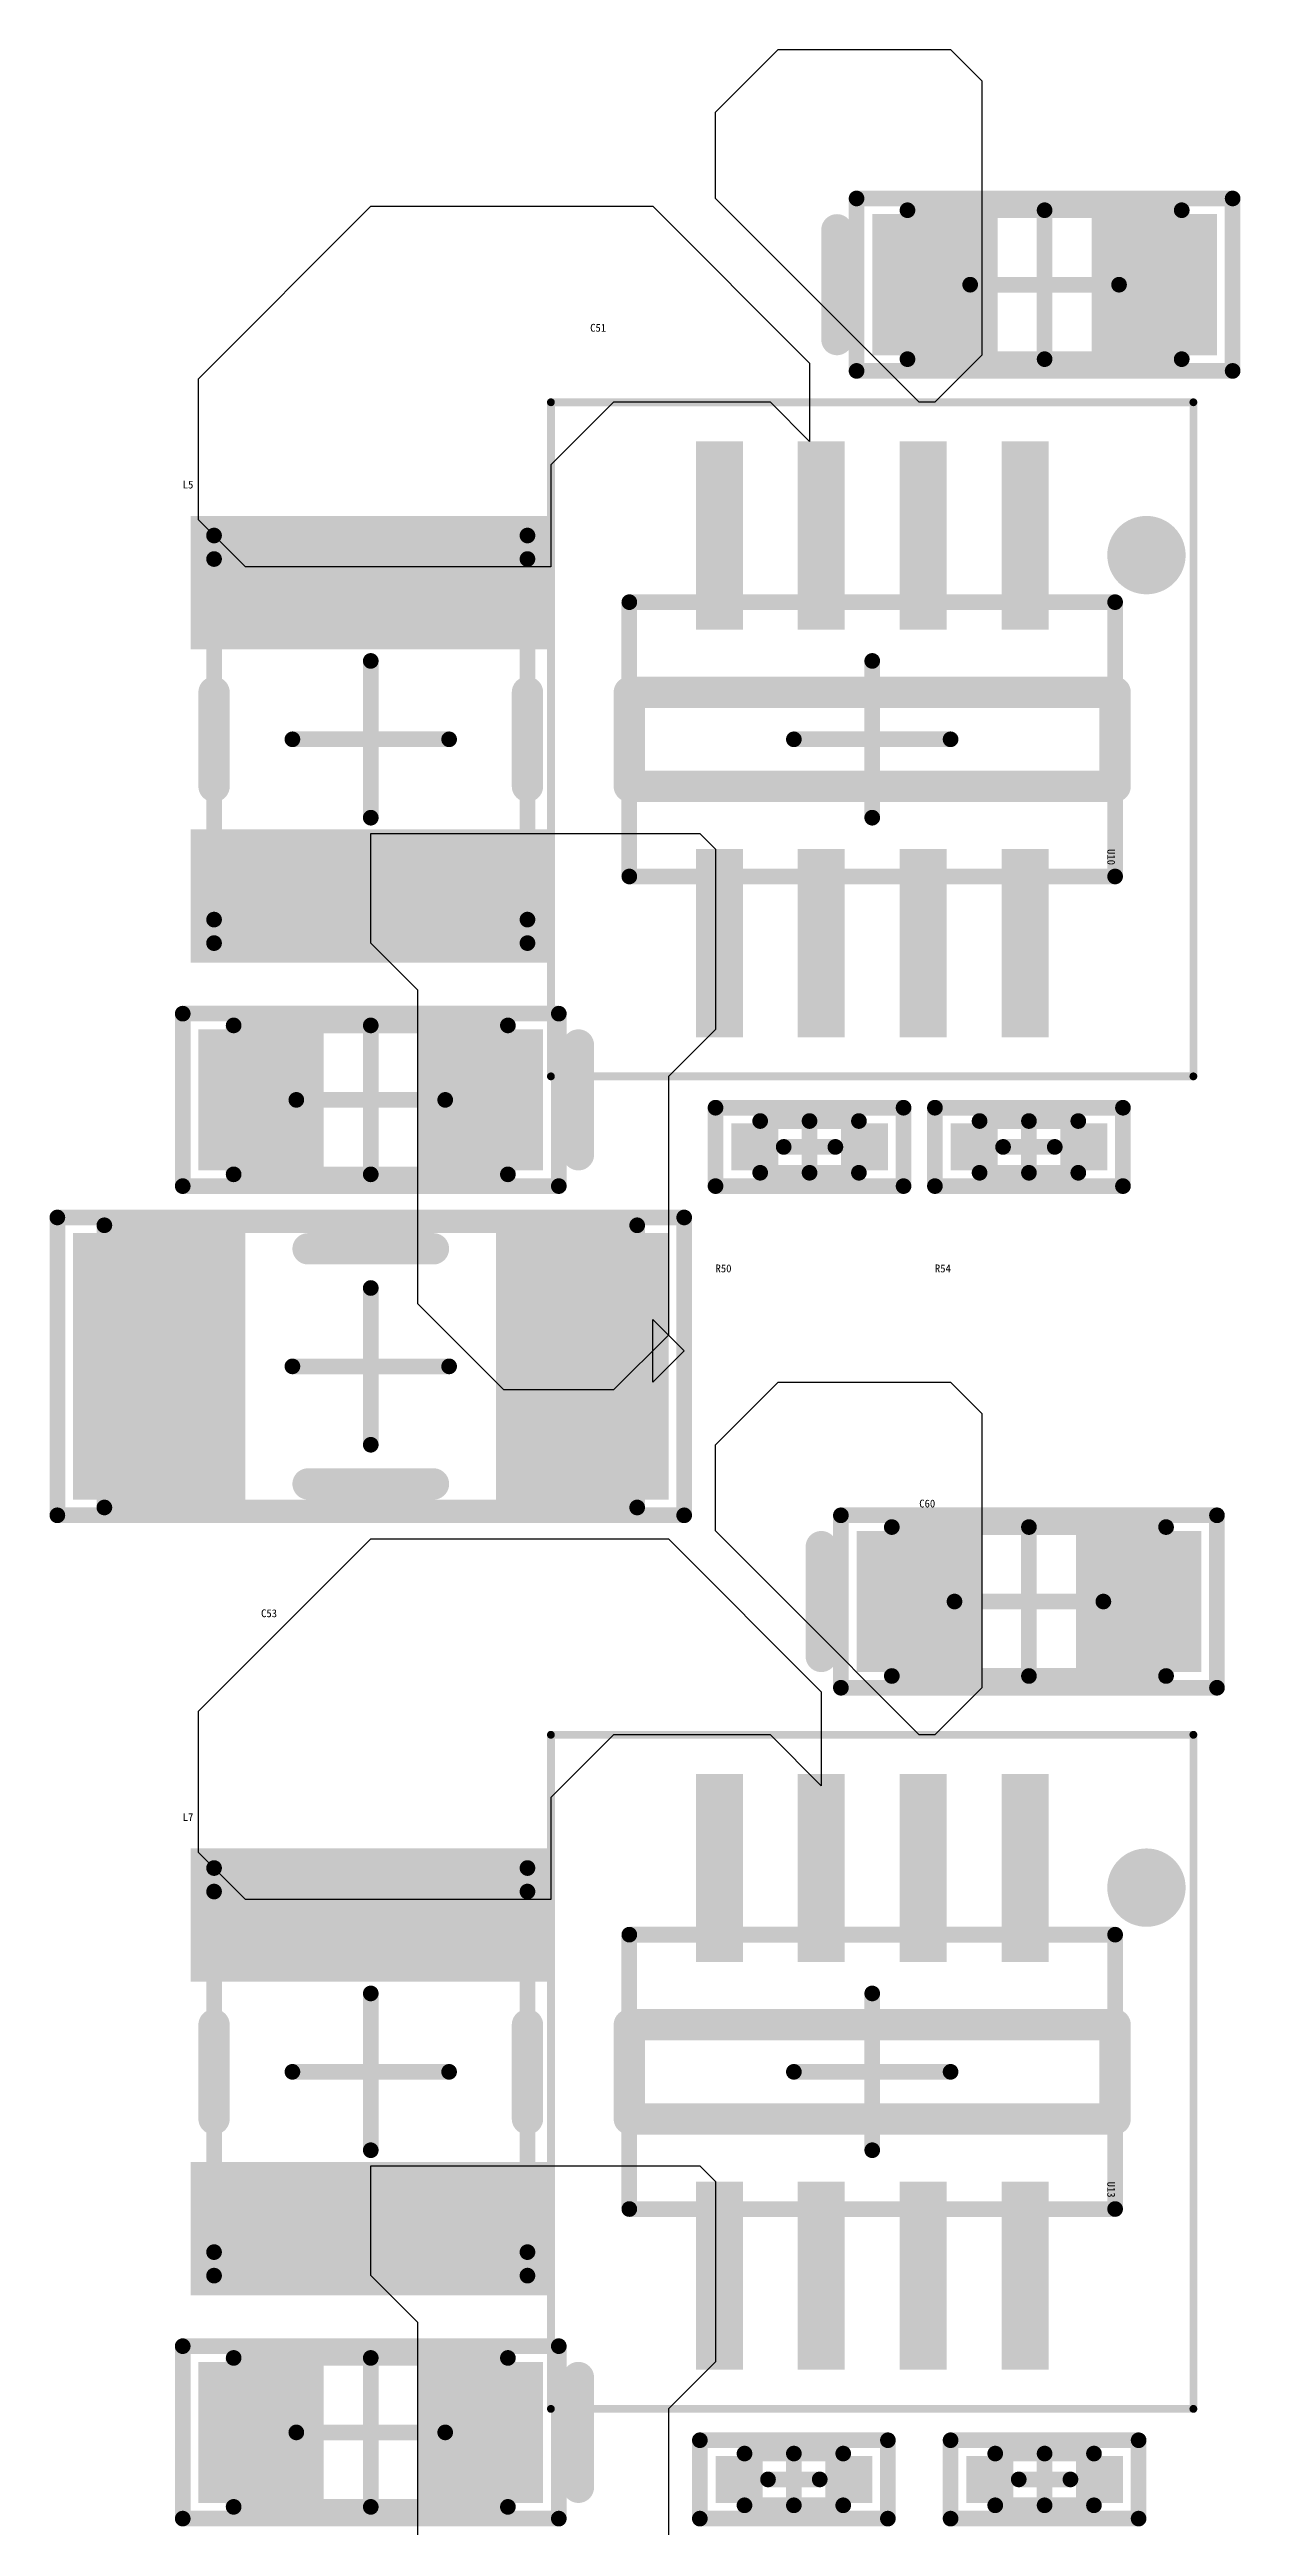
# Model space of a CAD drawing. Header units: millimetres. Extents: x 4 to 123, y 21 to 97.
# Drawn here: x 97.05 to 104.65, y 54.8 to 70.6 of the extents above; entities that cross this region are included whole.
import ezdxf

# ---------------------------------------------------------------- set-up
doc = ezdxf.new("R2010")
doc.units = ezdxf.units.MM
for name, color, linetype in [('Mechanical13', 56, 'Continuous'), ('Mechanical15', 56, 'Continuous'), ('TopLayer', 1, 'Continuous'), ('TopOverlay', 2, 'Continuous'), ('TopPaste', 8, 'Continuous')]:
    doc.layers.add(name, color=color, linetype=linetype)

msp = doc.modelspace()

# ---------------------------------------------------------------- linework, layer by layer
at = {"layer": 'Mechanical13', "const_width": 0.1}
for points in [[(102.525, 69.575), (104.275, 69.575)], [(102.525, 68.625), (102.525, 69.575)], [(104.275, 68.625), (104.275, 69.575)], [(102.525, 68.625), (104.275, 68.625)], [(98.1, 67.35), (100.1, 67.35)], [(98.1, 65.05), (98.1, 67.35)], [(100.1, 65.05), (100.1, 67.35)], [(100.75, 65.325), (100.75, 67.075)], [(100.75, 67.075), (103.85, 67.075)], [(103.85, 65.325), (103.85, 67.075)], [(100.75, 65.325), (103.85, 65.325)], [(98.1, 65.05), (100.1, 65.05)], [(98.225, 64.375), (99.975, 64.375)], [(98.225, 63.425), (98.225, 64.375)], [(99.975, 63.425), (99.975, 64.375)], [(101.585, 63.435), (101.585, 63.765)], [(101.585, 63.765), (102.215, 63.765)], [(102.215, 63.435), (102.215, 63.765)], [(102.985, 63.435), (102.985, 63.765)], [(102.985, 63.765), (103.615, 63.765)], [(103.615, 63.435), (103.615, 63.765)], [(98.225, 63.425), (99.975, 63.425)], [(101.585, 63.435), (102.215, 63.435)], [(102.985, 63.435), (103.615, 63.435)], [(97.4, 61.3), (97.4, 63.1)], [(97.4, 63.1), (100.8, 63.1)], [(100.8, 61.3), (100.8, 63.1)], [(97.4, 61.3), (100.8, 61.3)], [(102.425, 61.175), (104.175, 61.175)], [(102.425, 60.225), (102.425, 61.175)], [(104.175, 60.225), (104.175, 61.175)], [(102.425, 60.225), (104.175, 60.225)], [(98.1, 58.85), (100.1, 58.85)], [(98.1, 56.55), (98.1, 58.85)], [(100.1, 56.55), (100.1, 58.85)], [(100.75, 56.825), (100.75, 58.575)], [(100.75, 58.575), (103.85, 58.575)], [(103.85, 56.825), (103.85, 58.575)], [(100.75, 56.825), (103.85, 56.825)], [(98.1, 56.55), (100.1, 56.55)], [(98.225, 55.875), (99.975, 55.875)], [(98.225, 54.925), (98.225, 55.875)], [(99.975, 54.925), (99.975, 55.875)], [(101.485, 54.935), (101.485, 55.265)], [(101.485, 55.265), (102.115, 55.265)], [(102.115, 54.935), (102.115, 55.265)], [(103.085, 54.935), (103.085, 55.265)], [(103.085, 55.265), (103.715, 55.265)], [(103.715, 54.935), (103.715, 55.265)], [(101.485, 54.935), (102.115, 54.935)], [(103.085, 54.935), (103.715, 54.935)], [(98.225, 54.925), (99.975, 54.925)]]:
    msp.add_lwpolyline(points, dxfattribs=at)
at = {"layer": 'Mechanical13', "const_width": 0.05}
for points in [[(102.5, 69.575, 1), (102.55, 69.575, 1)], [(102.5, 69.575, 1), (102.55, 69.575, 1)], [(104.25, 69.575, 1), (104.3, 69.575, 1)], [(104.25, 69.575, 1), (104.3, 69.575, 1)], [(102.5, 68.625, 1), (102.55, 68.625, 1)], [(102.5, 68.625, 1), (102.55, 68.625, 1)], [(104.25, 68.625, 1), (104.3, 68.625, 1)], [(104.25, 68.625, 1), (104.3, 68.625, 1)], [(98.075, 67.35, 1), (98.125, 67.35, 1)], [(98.075, 67.35, 1), (98.125, 67.35, 1)], [(100.075, 67.35, 1), (100.125, 67.35, 1)], [(100.075, 67.35, 1), (100.125, 67.35, 1)], [(100.725, 67.075, 1), (100.775, 67.075, 1)], [(100.725, 67.075, 1), (100.775, 67.075, 1)], [(103.825, 67.075, 1), (103.875, 67.075, 1)], [(103.825, 67.075, 1), (103.875, 67.075, 1)], [(100.725, 65.325, 1), (100.775, 65.325, 1)], [(100.725, 65.325, 1), (100.775, 65.325, 1)], [(103.825, 65.325, 1), (103.875, 65.325, 1)], [(103.825, 65.325, 1), (103.875, 65.325, 1)], [(98.075, 65.05, 1), (98.125, 65.05, 1)], [(98.075, 65.05, 1), (98.125, 65.05, 1)], [(100.075, 65.05, 1), (100.125, 65.05, 1)], [(100.075, 65.05, 1), (100.125, 65.05, 1)], [(98.2, 64.375, 1), (98.25, 64.375, 1)], [(98.2, 64.375, 1), (98.25, 64.375, 1)], [(99.95, 64.375, 1), (100, 64.375, 1)], [(99.95, 64.375, 1), (100, 64.375, 1)], [(101.56, 63.765, 1), (101.61, 63.765, 1)], [(101.56, 63.765, 1), (101.61, 63.765, 1)], [(102.19, 63.765, 1), (102.24, 63.765, 1)], [(102.19, 63.765, 1), (102.24, 63.765, 1)], [(102.96, 63.765, 1), (103.01, 63.765, 1)], [(102.96, 63.765, 1), (103.01, 63.765, 1)], [(103.59, 63.765, 1), (103.64, 63.765, 1)], [(103.59, 63.765, 1), (103.64, 63.765, 1)], [(98.2, 63.425, 1), (98.25, 63.425, 1)], [(98.2, 63.425, 1), (98.25, 63.425, 1)], [(99.95, 63.425, 1), (100, 63.425, 1)], [(99.95, 63.425, 1), (100, 63.425, 1)], [(101.56, 63.435, 1), (101.61, 63.435, 1)], [(101.56, 63.435, 1), (101.61, 63.435, 1)], [(102.19, 63.435, 1), (102.24, 63.435, 1)], [(102.19, 63.435, 1), (102.24, 63.435, 1)], [(102.96, 63.435, 1), (103.01, 63.435, 1)], [(102.96, 63.435, 1), (103.01, 63.435, 1)], [(103.59, 63.435, 1), (103.64, 63.435, 1)], [(103.59, 63.435, 1), (103.64, 63.435, 1)], [(97.375, 63.1, 1), (97.425, 63.1, 1)], [(97.375, 63.1, 1), (97.425, 63.1, 1)], [(100.775, 63.1, 1), (100.825, 63.1, 1)], [(100.775, 63.1, 1), (100.825, 63.1, 1)], [(97.375, 61.3, 1), (97.425, 61.3, 1)], [(97.375, 61.3, 1), (97.425, 61.3, 1)], [(100.775, 61.3, 1), (100.825, 61.3, 1)], [(100.775, 61.3, 1), (100.825, 61.3, 1)], [(102.4, 61.175, 1), (102.45, 61.175, 1)], [(102.4, 61.175, 1), (102.45, 61.175, 1)], [(104.15, 61.175, 1), (104.2, 61.175, 1)], [(104.15, 61.175, 1), (104.2, 61.175, 1)], [(102.4, 60.225, 1), (102.45, 60.225, 1)], [(102.4, 60.225, 1), (102.45, 60.225, 1)], [(104.15, 60.225, 1), (104.2, 60.225, 1)], [(104.15, 60.225, 1), (104.2, 60.225, 1)], [(98.075, 58.85, 1), (98.125, 58.85, 1)], [(98.075, 58.85, 1), (98.125, 58.85, 1)], [(100.075, 58.85, 1), (100.125, 58.85, 1)], [(100.075, 58.85, 1), (100.125, 58.85, 1)], [(100.725, 58.575, 1), (100.775, 58.575, 1)], [(100.725, 58.575, 1), (100.775, 58.575, 1)], [(103.825, 58.575, 1), (103.875, 58.575, 1)], [(103.825, 58.575, 1), (103.875, 58.575, 1)], [(100.725, 56.825, 1), (100.775, 56.825, 1)], [(100.725, 56.825, 1), (100.775, 56.825, 1)], [(103.825, 56.825, 1), (103.875, 56.825, 1)], [(103.825, 56.825, 1), (103.875, 56.825, 1)], [(98.075, 56.55, 1), (98.125, 56.55, 1)], [(98.075, 56.55, 1), (98.125, 56.55, 1)], [(100.075, 56.55, 1), (100.125, 56.55, 1)], [(100.075, 56.55, 1), (100.125, 56.55, 1)], [(98.2, 55.875, 1), (98.25, 55.875, 1)], [(98.2, 55.875, 1), (98.25, 55.875, 1)], [(99.95, 55.875, 1), (100, 55.875, 1)], [(99.95, 55.875, 1), (100, 55.875, 1)], [(101.46, 55.265, 1), (101.51, 55.265, 1)], [(101.46, 55.265, 1), (101.51, 55.265, 1)], [(102.09, 55.265, 1), (102.14, 55.265, 1)], [(102.09, 55.265, 1), (102.14, 55.265, 1)], [(103.06, 55.265, 1), (103.11, 55.265, 1)], [(103.06, 55.265, 1), (103.11, 55.265, 1)], [(103.69, 55.265, 1), (103.74, 55.265, 1)], [(103.69, 55.265, 1), (103.74, 55.265, 1)], [(101.46, 54.935, 1), (101.51, 54.935, 1)], [(101.46, 54.935, 1), (101.51, 54.935, 1)], [(102.09, 54.935, 1), (102.14, 54.935, 1)], [(102.09, 54.935, 1), (102.14, 54.935, 1)], [(103.06, 54.935, 1), (103.11, 54.935, 1)], [(103.06, 54.935, 1), (103.11, 54.935, 1)], [(103.69, 54.935, 1), (103.74, 54.935, 1)], [(103.69, 54.935, 1), (103.74, 54.935, 1)], [(98.2, 54.925, 1), (98.25, 54.925, 1)], [(98.2, 54.925, 1), (98.25, 54.925, 1)], [(99.95, 54.925, 1), (100, 54.925, 1)], [(99.95, 54.925, 1), (100, 54.925, 1)]]:
    msp.add_lwpolyline(points, format="xyb", close=True, dxfattribs=at)
at = {"layer": 'Mechanical15'}
for points, const_width in [([(102.2, 69.65), (104.6, 69.65)], 0.1), ([(102.2, 68.55), (102.2, 69.65)], 0.1), ([(104.6, 68.55), (104.6, 69.65)], 0.1), ([(103.4, 68.625), (103.4, 69.575)], 0.1), ([(102.925, 69.1), (103.875, 69.1)], 0.1), ([(102.2, 68.55), (104.6, 68.55)], 0.1), ([(100.25, 64.05), (100.25, 68.35)], 0.05), ([(100.25, 68.35), (104.35, 68.35)], 0.05), ([(104.35, 64.05), (104.35, 68.35)], 0.05), ([(98.1, 67.5), (100.1, 67.5)], 0.1), ([(98.1, 64.9), (98.1, 67.5)], 0.1), ([(100.1, 64.9), (100.1, 67.5)], 0.1), ([(99.1, 65.7), (99.1, 66.7)], 0.1), ([(102.3, 65.7), (102.3, 66.7)], 0.1), ([(98.6, 66.2), (99.6, 66.2)], 0.1), ([(101.8, 66.2), (102.8, 66.2)], 0.1), ([(98.1, 64.9), (100.1, 64.9)], 0.1), ([(97.9, 64.45), (100.3, 64.45)], 0.1), ([(97.9, 63.35), (97.9, 64.45)], 0.1), ([(100.3, 63.35), (100.3, 64.45)], 0.1), ([(99.1, 63.425), (99.1, 64.375)], 0.1), ([(100.25, 64.05), (104.35, 64.05)], 0.05), ([(98.625, 63.9), (99.575, 63.9)], 0.1), ([(101.3, 63.35), (101.3, 63.85)], 0.1), ([(101.3, 63.85), (102.5, 63.85)], 0.1), ([(102.5, 63.35), (102.5, 63.85)], 0.1), ([(102.7, 63.35), (102.7, 63.85)], 0.1), ([(102.7, 63.85), (103.9, 63.85)], 0.1), ([(103.9, 63.35), (103.9, 63.85)], 0.1), ([(101.9, 63.435), (101.9, 63.765)], 0.1), ([(103.3, 63.435), (103.3, 63.765)], 0.1), ([(101.735, 63.6), (102.065, 63.6)], 0.1), ([(103.135, 63.6), (103.465, 63.6)], 0.1), ([(97.9, 63.35), (100.3, 63.35)], 0.1), ([(101.3, 63.35), (102.5, 63.35)], 0.1), ([(102.7, 63.35), (103.9, 63.35)], 0.1), ([(97.1, 61.25), (97.1, 63.15)], 0.1), ([(97.1, 63.15), (101.1, 63.15)], 0.1), ([(101.1, 61.25), (101.1, 63.15)], 0.1), ([(99.1, 61.7), (99.1, 62.7)], 0.1), ([(98.6, 62.2), (99.6, 62.2)], 0.1), ([(97.1, 61.25), (101.1, 61.25)], 0.1), ([(102.1, 61.25), (104.5, 61.25)], 0.1), ([(102.1, 60.15), (102.1, 61.25)], 0.1), ([(103.3, 60.225), (103.3, 61.175)], 0.1), ([(104.5, 60.15), (104.5, 61.25)], 0.1), ([(102.825, 60.7), (103.775, 60.7)], 0.1), ([(102.1, 60.15), (104.5, 60.15)], 0.1), ([(100.25, 55.55), (100.25, 59.85)], 0.05), ([(100.25, 59.85), (104.35, 59.85)], 0.05), ([(104.35, 55.55), (104.35, 59.85)], 0.05), ([(98.1, 59), (100.1, 59)], 0.1), ([(98.1, 56.4), (98.1, 59)], 0.1), ([(100.1, 56.4), (100.1, 59)], 0.1), ([(99.1, 57.2), (99.1, 58.2)], 0.1), ([(102.3, 57.2), (102.3, 58.2)], 0.1), ([(98.6, 57.7), (99.6, 57.7)], 0.1), ([(101.8, 57.7), (102.8, 57.7)], 0.1), ([(98.1, 56.4), (100.1, 56.4)], 0.1), ([(97.9, 55.95), (100.3, 55.95)], 0.1), ([(97.9, 54.85), (97.9, 55.95)], 0.1), ([(100.3, 54.85), (100.3, 55.95)], 0.1), ([(99.1, 54.925), (99.1, 55.875)], 0.1), ([(100.25, 55.55), (104.35, 55.55)], 0.05), ([(98.625, 55.4), (99.575, 55.4)], 0.1), ([(101.2, 54.85), (101.2, 55.35)], 0.1), ([(101.2, 55.35), (102.4, 55.35)], 0.1), ([(101.8, 54.935), (101.8, 55.265)], 0.1), ([(102.4, 54.85), (102.4, 55.35)], 0.1), ([(102.8, 54.85), (102.8, 55.35)], 0.1), ([(102.8, 55.35), (104, 55.35)], 0.1), ([(103.4, 54.935), (103.4, 55.265)], 0.1), ([(104, 54.85), (104, 55.35)], 0.1), ([(101.635, 55.1), (101.965, 55.1)], 0.1), ([(103.235, 55.1), (103.565, 55.1)], 0.1), ([(97.9, 54.85), (100.3, 54.85)], 0.1), ([(101.2, 54.85), (102.4, 54.85)], 0.1), ([(102.8, 54.85), (104, 54.85)], 0.1)]:
    msp.add_lwpolyline(points, dxfattribs=dict(at, const_width=const_width))
for points, const_width in [([(102.175, 69.65, 1), (102.225, 69.65, 1)], 0.05), ([(102.175, 69.65, 1), (102.225, 69.65, 1)], 0.05), ([(104.575, 69.65, 1), (104.625, 69.65, 1)], 0.05), ([(104.575, 69.65, 1), (104.625, 69.65, 1)], 0.05), ([(103.375, 69.575, 1), (103.425, 69.575, 1)], 0.05), ([(102.9, 69.1, 1), (102.95, 69.1, 1)], 0.05), ([(103.85, 69.1, 1), (103.9, 69.1, 1)], 0.05), ([(102.175, 68.55, 1), (102.225, 68.55, 1)], 0.05), ([(102.175, 68.55, 1), (102.225, 68.55, 1)], 0.05), ([(103.375, 68.625, 1), (103.425, 68.625, 1)], 0.05), ([(104.575, 68.55, 1), (104.625, 68.55, 1)], 0.05), ([(104.575, 68.55, 1), (104.625, 68.55, 1)], 0.05), ([(100.237, 68.35, 1), (100.262, 68.35, 1)], 0.025), ([(100.237, 68.35, 1), (100.262, 68.35, 1)], 0.025), ([(104.337, 68.35, 1), (104.362, 68.35, 1)], 0.025), ([(104.337, 68.35, 1), (104.362, 68.35, 1)], 0.025), ([(98.075, 67.5, 1), (98.125, 67.5, 1)], 0.05), ([(98.075, 67.5, 1), (98.125, 67.5, 1)], 0.05), ([(100.075, 67.5, 1), (100.125, 67.5, 1)], 0.05), ([(100.075, 67.5, 1), (100.125, 67.5, 1)], 0.05), ([(99.075, 66.7, 1), (99.125, 66.7, 1)], 0.05), ([(102.275, 66.7, 1), (102.325, 66.7, 1)], 0.05), ([(98.575, 66.2, 1), (98.625, 66.2, 1)], 0.05), ([(99.575, 66.2, 1), (99.625, 66.2, 1)], 0.05), ([(101.775, 66.2, 1), (101.825, 66.2, 1)], 0.05), ([(102.775, 66.2, 1), (102.825, 66.2, 1)], 0.05), ([(99.075, 65.7, 1), (99.125, 65.7, 1)], 0.05), ([(102.275, 65.7, 1), (102.325, 65.7, 1)], 0.05), ([(98.075, 64.9, 1), (98.125, 64.9, 1)], 0.05), ([(98.075, 64.9, 1), (98.125, 64.9, 1)], 0.05), ([(100.075, 64.9, 1), (100.125, 64.9, 1)], 0.05), ([(100.075, 64.9, 1), (100.125, 64.9, 1)], 0.05), ([(97.875, 64.45, 1), (97.925, 64.45, 1)], 0.05), ([(97.875, 64.45, 1), (97.925, 64.45, 1)], 0.05), ([(100.275, 64.45, 1), (100.325, 64.45, 1)], 0.05), ([(100.275, 64.45, 1), (100.325, 64.45, 1)], 0.05), ([(99.075, 64.375, 1), (99.125, 64.375, 1)], 0.05), ([(100.237, 64.05, 1), (100.262, 64.05, 1)], 0.025), ([(100.237, 64.05, 1), (100.262, 64.05, 1)], 0.025), ([(104.337, 64.05, 1), (104.362, 64.05, 1)], 0.025), ([(104.337, 64.05, 1), (104.362, 64.05, 1)], 0.025), ([(98.6, 63.9, 1), (98.65, 63.9, 1)], 0.05), ([(99.55, 63.9, 1), (99.6, 63.9, 1)], 0.05), ([(101.275, 63.85, 1), (101.325, 63.85, 1)], 0.05), ([(101.275, 63.85, 1), (101.325, 63.85, 1)], 0.05), ([(102.475, 63.85, 1), (102.525, 63.85, 1)], 0.05), ([(102.475, 63.85, 1), (102.525, 63.85, 1)], 0.05), ([(102.675, 63.85, 1), (102.725, 63.85, 1)], 0.05), ([(102.675, 63.85, 1), (102.725, 63.85, 1)], 0.05), ([(103.875, 63.85, 1), (103.925, 63.85, 1)], 0.05), ([(103.875, 63.85, 1), (103.925, 63.85, 1)], 0.05), ([(101.875, 63.765, 1), (101.925, 63.765, 1)], 0.05), ([(103.275, 63.765, 1), (103.325, 63.765, 1)], 0.05), ([(101.71, 63.6, 1), (101.76, 63.6, 1)], 0.05), ([(102.04, 63.6, 1), (102.09, 63.6, 1)], 0.05), ([(103.11, 63.6, 1), (103.16, 63.6, 1)], 0.05), ([(103.44, 63.6, 1), (103.49, 63.6, 1)], 0.05), ([(97.875, 63.35, 1), (97.925, 63.35, 1)], 0.05), ([(97.875, 63.35, 1), (97.925, 63.35, 1)], 0.05), ([(99.075, 63.425, 1), (99.125, 63.425, 1)], 0.05), ([(100.275, 63.35, 1), (100.325, 63.35, 1)], 0.05), ([(100.275, 63.35, 1), (100.325, 63.35, 1)], 0.05), ([(101.275, 63.35, 1), (101.325, 63.35, 1)], 0.05), ([(101.275, 63.35, 1), (101.325, 63.35, 1)], 0.05), ([(101.875, 63.435, 1), (101.925, 63.435, 1)], 0.05), ([(102.475, 63.35, 1), (102.525, 63.35, 1)], 0.05), ([(102.475, 63.35, 1), (102.525, 63.35, 1)], 0.05), ([(102.675, 63.35, 1), (102.725, 63.35, 1)], 0.05), ([(102.675, 63.35, 1), (102.725, 63.35, 1)], 0.05), ([(103.275, 63.435, 1), (103.325, 63.435, 1)], 0.05), ([(103.875, 63.35, 1), (103.925, 63.35, 1)], 0.05), ([(103.875, 63.35, 1), (103.925, 63.35, 1)], 0.05), ([(97.075, 63.15, 1), (97.125, 63.15, 1)], 0.05), ([(97.075, 63.15, 1), (97.125, 63.15, 1)], 0.05), ([(101.075, 63.15, 1), (101.125, 63.15, 1)], 0.05), ([(101.075, 63.15, 1), (101.125, 63.15, 1)], 0.05), ([(99.075, 62.7, 1), (99.125, 62.7, 1)], 0.05), ([(98.575, 62.2, 1), (98.625, 62.2, 1)], 0.05), ([(99.575, 62.2, 1), (99.625, 62.2, 1)], 0.05), ([(99.075, 61.7, 1), (99.125, 61.7, 1)], 0.05), ([(97.075, 61.25, 1), (97.125, 61.25, 1)], 0.05), ([(97.075, 61.25, 1), (97.125, 61.25, 1)], 0.05), ([(101.075, 61.25, 1), (101.125, 61.25, 1)], 0.05), ([(101.075, 61.25, 1), (101.125, 61.25, 1)], 0.05), ([(102.075, 61.25, 1), (102.125, 61.25, 1)], 0.05), ([(102.075, 61.25, 1), (102.125, 61.25, 1)], 0.05), ([(103.275, 61.175, 1), (103.325, 61.175, 1)], 0.05), ([(104.475, 61.25, 1), (104.525, 61.25, 1)], 0.05), ([(104.475, 61.25, 1), (104.525, 61.25, 1)], 0.05), ([(102.8, 60.7, 1), (102.85, 60.7, 1)], 0.05), ([(103.75, 60.7, 1), (103.8, 60.7, 1)], 0.05), ([(102.075, 60.15, 1), (102.125, 60.15, 1)], 0.05), ([(102.075, 60.15, 1), (102.125, 60.15, 1)], 0.05), ([(103.275, 60.225, 1), (103.325, 60.225, 1)], 0.05), ([(104.475, 60.15, 1), (104.525, 60.15, 1)], 0.05), ([(104.475, 60.15, 1), (104.525, 60.15, 1)], 0.05), ([(100.237, 59.85, 1), (100.262, 59.85, 1)], 0.025), ([(100.237, 59.85, 1), (100.262, 59.85, 1)], 0.025), ([(104.337, 59.85, 1), (104.362, 59.85, 1)], 0.025), ([(104.337, 59.85, 1), (104.362, 59.85, 1)], 0.025), ([(98.075, 59, 1), (98.125, 59, 1)], 0.05), ([(98.075, 59, 1), (98.125, 59, 1)], 0.05), ([(100.075, 59, 1), (100.125, 59, 1)], 0.05), ([(100.075, 59, 1), (100.125, 59, 1)], 0.05), ([(99.075, 58.2, 1), (99.125, 58.2, 1)], 0.05), ([(102.275, 58.2, 1), (102.325, 58.2, 1)], 0.05), ([(98.575, 57.7, 1), (98.625, 57.7, 1)], 0.05), ([(99.575, 57.7, 1), (99.625, 57.7, 1)], 0.05), ([(101.775, 57.7, 1), (101.825, 57.7, 1)], 0.05), ([(102.775, 57.7, 1), (102.825, 57.7, 1)], 0.05), ([(99.075, 57.2, 1), (99.125, 57.2, 1)], 0.05), ([(102.275, 57.2, 1), (102.325, 57.2, 1)], 0.05), ([(98.075, 56.4, 1), (98.125, 56.4, 1)], 0.05), ([(98.075, 56.4, 1), (98.125, 56.4, 1)], 0.05), ([(100.075, 56.4, 1), (100.125, 56.4, 1)], 0.05), ([(100.075, 56.4, 1), (100.125, 56.4, 1)], 0.05), ([(97.875, 55.95, 1), (97.925, 55.95, 1)], 0.05), ([(97.875, 55.95, 1), (97.925, 55.95, 1)], 0.05), ([(100.275, 55.95, 1), (100.325, 55.95, 1)], 0.05), ([(100.275, 55.95, 1), (100.325, 55.95, 1)], 0.05), ([(99.075, 55.875, 1), (99.125, 55.875, 1)], 0.05), ([(100.237, 55.55, 1), (100.262, 55.55, 1)], 0.025), ([(100.237, 55.55, 1), (100.262, 55.55, 1)], 0.025), ([(104.337, 55.55, 1), (104.362, 55.55, 1)], 0.025), ([(104.337, 55.55, 1), (104.362, 55.55, 1)], 0.025), ([(98.6, 55.4, 1), (98.65, 55.4, 1)], 0.05), ([(99.55, 55.4, 1), (99.6, 55.4, 1)], 0.05), ([(101.175, 55.35, 1), (101.225, 55.35, 1)], 0.05), ([(101.175, 55.35, 1), (101.225, 55.35, 1)], 0.05), ([(101.775, 55.265, 1), (101.825, 55.265, 1)], 0.05), ([(102.375, 55.35, 1), (102.425, 55.35, 1)], 0.05), ([(102.375, 55.35, 1), (102.425, 55.35, 1)], 0.05), ([(102.775, 55.35, 1), (102.825, 55.35, 1)], 0.05), ([(102.775, 55.35, 1), (102.825, 55.35, 1)], 0.05), ([(103.375, 55.265, 1), (103.425, 55.265, 1)], 0.05), ([(103.975, 55.35, 1), (104.025, 55.35, 1)], 0.05), ([(103.975, 55.35, 1), (104.025, 55.35, 1)], 0.05), ([(101.61, 55.1, 1), (101.66, 55.1, 1)], 0.05), ([(101.94, 55.1, 1), (101.99, 55.1, 1)], 0.05), ([(103.21, 55.1, 1), (103.26, 55.1, 1)], 0.05), ([(103.54, 55.1, 1), (103.59, 55.1, 1)], 0.05), ([(101.775, 54.935, 1), (101.825, 54.935, 1)], 0.05), ([(103.375, 54.935, 1), (103.425, 54.935, 1)], 0.05), ([(97.875, 54.85, 1), (97.925, 54.85, 1)], 0.05), ([(97.875, 54.85, 1), (97.925, 54.85, 1)], 0.05), ([(99.075, 54.925, 1), (99.125, 54.925, 1)], 0.05), ([(100.275, 54.85, 1), (100.325, 54.85, 1)], 0.05), ([(100.275, 54.85, 1), (100.325, 54.85, 1)], 0.05), ([(101.175, 54.85, 1), (101.225, 54.85, 1)], 0.05), ([(101.175, 54.85, 1), (101.225, 54.85, 1)], 0.05), ([(102.375, 54.85, 1), (102.425, 54.85, 1)], 0.05), ([(102.375, 54.85, 1), (102.425, 54.85, 1)], 0.05), ([(102.775, 54.85, 1), (102.825, 54.85, 1)], 0.05), ([(102.775, 54.85, 1), (102.825, 54.85, 1)], 0.05), ([(103.975, 54.85, 1), (104.025, 54.85, 1)], 0.05), ([(103.975, 54.85, 1), (104.025, 54.85, 1)], 0.05)]:
    msp.add_lwpolyline(points, format="xyb", close=True, dxfattribs=dict(at, const_width=const_width))
at = {"layer": 'TopLayer'}
for p, q in [((101.3, 70.2), (101.7, 70.6)), ((101.7, 70.6), (102.8, 70.6)), ((102.8, 70.6), (103, 70.4)), ((103, 70.4), (103, 68.65)), ((101.3, 69.65), (101.3, 70.2)), ((98, 68.5), (99.1, 69.6)), ((99.1, 69.6), (100.9, 69.6)), ((100.9, 69.6), (101.9, 68.6)), ((101.75, 69.2), (101.3, 69.65)), ((102.6, 68.35), (101.75, 69.2)), ((101.9, 68.6), (101.9, 68.1)), ((103, 68.65), (102.7, 68.35)), ((98, 67.6), (98, 68.5)), ((100.65, 68.35), (100.25, 67.95)), ((101.65, 68.35), (100.65, 68.35)), ((101.9, 68.1), (101.65, 68.35)), ((102.7, 68.35), (102.6, 68.35)), ((100.25, 67.95), (100.25, 67.3)), ((98.3, 67.3), (98, 67.6)), ((100.25, 67.3), (98.3, 67.3)), ((99.1, 65.6), (101.2, 65.6)), ((99.1, 64.9), (99.1, 65.6)), ((101.2, 65.6), (101.3, 65.5)), ((101.3, 65.5), (101.3, 64.35)), ((99.4, 64.6), (99.1, 64.9)), ((99.4, 62.6), (99.4, 64.6)), ((101.3, 64.35), (101, 64.05)), ((101, 64.05), (101, 62.4)), ((99.95, 62.05), (99.4, 62.6)), ((100.9, 62.1), (100.9, 62.5)), ((100.9, 62.5), (100.9, 62.5)), ((100.9, 62.5), (101.1, 62.3)), ((101, 62.4), (100.65, 62.05)), ((101.1, 62.3), (100.9, 62.1)), ((100.9, 62.1), (100.9, 62.1)), ((101.3, 61.7), (101.7, 62.1)), ((101.7, 62.1), (102.8, 62.1)), ((102.8, 62.1), (103, 61.9)), ((100.65, 62.05), (99.95, 62.05)), ((103, 61.9), (103, 60.15)), ((101.3, 61.15), (101.3, 61.7)), ((101.75, 60.7), (101.3, 61.15)), ((98, 60), (99.1, 61.1)), ((99.1, 61.1), (101, 61.1)), ((101, 61.1), (101.975, 60.125)), ((102.6, 59.85), (101.75, 60.7)), ((101.975, 60.125), (101.975, 59.525)), ((103, 60.15), (102.7, 59.85)), ((98, 59.1), (98, 60)), ((100.65, 59.85), (100.25, 59.45)), ((101.65, 59.85), (100.65, 59.85)), ((101.975, 59.525), (101.65, 59.85)), ((102.7, 59.85), (102.6, 59.85)), ((100.25, 59.45), (100.25, 58.8)), ((98.3, 58.8), (98, 59.1)), ((100.25, 58.8), (98.3, 58.8)), ((99.1, 57.1), (101.2, 57.1)), ((99.1, 56.4), (99.1, 57.1)), ((101.2, 57.1), (101.3, 57)), ((101.3, 57), (101.3, 55.85)), ((99.4, 56.1), (99.1, 56.4)), ((99.1, 56.4), (99.1, 56.4)), ((99.4, 53.8), (99.4, 56.1)), ((101.3, 55.85), (101, 55.55)), ((101, 55.55), (101, 53.9))]:
    msp.add_line(p, q, dxfattribs=at)
for points in [[(103.1, 68.65), (103.1, 69.55), (102.3, 68.65), (102.3, 69.55)], [(104.5, 68.65), (104.5, 69.55), (103.7, 68.65), (103.7, 69.55)], [(101.175, 66.9), (101.475, 66.9), (101.175, 68.1), (101.475, 68.1)], [(101.825, 66.9), (102.125, 66.9), (101.825, 68.1), (102.125, 68.1)], [(102.475, 66.9), (102.775, 66.9), (102.475, 68.1), (102.775, 68.1)], [(103.125, 66.9), (103.425, 66.9), (103.125, 68.1), (103.425, 68.1)], [(97.95, 66.775), (100.25, 66.775), (97.95, 67.625), (100.25, 67.625)], [(97.95, 64.775), (100.25, 64.775), (97.95, 65.625), (100.25, 65.625)], [(101.175, 64.3), (101.475, 64.3), (101.175, 65.5), (101.475, 65.5)], [(101.825, 64.3), (102.125, 64.3), (101.825, 65.5), (102.125, 65.5)], [(102.475, 64.3), (102.775, 64.3), (102.475, 65.5), (102.775, 65.5)], [(103.125, 64.3), (103.425, 64.3), (103.125, 65.5), (103.425, 65.5)], [(98, 64.35), (98, 63.45), (98.8, 64.35), (98.8, 63.45)], [(99.4, 64.35), (99.4, 63.45), (100.2, 64.35), (100.2, 63.45)], [(101.4, 63.75), (101.4, 63.45), (101.7, 63.75), (101.7, 63.45)], [(102.1, 63.75), (102.1, 63.45), (102.4, 63.75), (102.4, 63.45)], [(103.1, 63.45), (103.1, 63.75), (102.8, 63.45), (102.8, 63.75)], [(103.8, 63.45), (103.8, 63.75), (103.5, 63.45), (103.5, 63.75)], [(97.2, 63.05), (97.2, 61.35), (98.3, 63.05), (98.3, 61.35)], [(99.9, 63.05), (99.9, 61.35), (101, 63.05), (101, 61.35)], [(103, 60.25), (103, 61.15), (102.2, 60.25), (102.2, 61.15)], [(104.4, 60.25), (104.4, 61.15), (103.6, 60.25), (103.6, 61.15)], [(101.175, 58.4), (101.475, 58.4), (101.175, 59.6), (101.475, 59.6)], [(101.825, 58.4), (102.125, 58.4), (101.825, 59.6), (102.125, 59.6)], [(102.475, 58.4), (102.775, 58.4), (102.475, 59.6), (102.775, 59.6)], [(103.125, 58.4), (103.425, 58.4), (103.125, 59.6), (103.425, 59.6)], [(97.95, 58.275), (100.25, 58.275), (97.95, 59.125), (100.25, 59.125)], [(97.95, 56.275), (100.25, 56.275), (97.95, 57.125), (100.25, 57.125)], [(101.175, 55.8), (101.475, 55.8), (101.175, 57), (101.475, 57)], [(101.825, 55.8), (102.125, 55.8), (101.825, 57), (102.125, 57)], [(102.475, 55.8), (102.775, 55.8), (102.475, 57), (102.775, 57)], [(103.125, 55.8), (103.425, 55.8), (103.125, 57), (103.425, 57)], [(98, 55.85), (98, 54.95), (98.8, 55.85), (98.8, 54.95)], [(99.4, 55.85), (99.4, 54.95), (100.2, 55.85), (100.2, 54.95)], [(101.3, 55.25), (101.3, 54.95), (101.6, 55.25), (101.6, 54.95)], [(102, 55.25), (102, 54.95), (102.3, 55.25), (102.3, 54.95)], [(103.2, 54.95), (103.2, 55.25), (102.9, 54.95), (102.9, 55.25)], [(103.9, 54.95), (103.9, 55.25), (103.6, 54.95), (103.6, 55.25)]]:
    msp.add_solid(points, dxfattribs=at)
at = {"layer": 'TopOverlay', "const_width": 0.2}
for points in [[(102.075, 68.75), (102.075, 69.45)], [(98.1, 65.9), (98.1, 66.5)], [(100.1, 65.9), (100.1, 66.5)], [(100.75, 66.5), (103.85, 66.5)], [(100.75, 65.9), (100.75, 66.5)], [(103.85, 65.9), (103.85, 66.5)], [(100.75, 65.9), (103.85, 65.9)], [(100.425, 63.55), (100.425, 64.25)], [(98.7, 62.95), (99.5, 62.95)], [(98.7, 61.45), (99.5, 61.45)], [(101.975, 60.35), (101.975, 61.05)], [(98.1, 57.4), (98.1, 58)], [(100.1, 57.4), (100.1, 58)], [(100.75, 58), (103.85, 58)], [(100.75, 57.4), (100.75, 58)], [(103.85, 57.4), (103.85, 58)], [(100.75, 57.4), (103.85, 57.4)], [(100.425, 55.05), (100.425, 55.75)]]:
    msp.add_lwpolyline(points, dxfattribs=at)
at = {"layer": 'TopOverlay'}
for points, const_width in [([(102.025, 69.45, 1), (102.125, 69.45, 1)], 0.1), ([(102.025, 68.75, 1), (102.125, 68.75, 1)], 0.1), ([(104.175, 67.375, 1), (103.925, 67.375, 1)], 0.25), ([(103.862, 67.375, 1), (103.987, 67.375, 1)], 0.125), ([(104.112, 67.375, 1), (104.237, 67.375, 1)], 0.125), ([(98.05, 66.5, 1), (98.15, 66.5, 1)], 0.1), ([(100.05, 66.5, 1), (100.15, 66.5, 1)], 0.1), ([(100.7, 66.5, 1), (100.8, 66.5, 1)], 0.1), ([(100.7, 66.5, 1), (100.8, 66.5, 1)], 0.1), ([(103.8, 66.5, 1), (103.9, 66.5, 1)], 0.1), ([(103.8, 66.5, 1), (103.9, 66.5, 1)], 0.1), ([(98.05, 65.9, 1), (98.15, 65.9, 1)], 0.1), ([(100.05, 65.9, 1), (100.15, 65.9, 1)], 0.1), ([(100.7, 65.9, 1), (100.8, 65.9, 1)], 0.1), ([(100.7, 65.9, 1), (100.8, 65.9, 1)], 0.1), ([(103.8, 65.9, 1), (103.9, 65.9, 1)], 0.1), ([(103.8, 65.9, 1), (103.9, 65.9, 1)], 0.1), ([(100.375, 64.25, 1), (100.475, 64.25, 1)], 0.1), ([(100.375, 63.55, 1), (100.475, 63.55, 1)], 0.1), ([(98.65, 62.95, 1), (98.75, 62.95, 1)], 0.1), ([(99.45, 62.95, 1), (99.55, 62.95, 1)], 0.1), ([(98.65, 61.45, 1), (98.75, 61.45, 1)], 0.1), ([(99.45, 61.45, 1), (99.55, 61.45, 1)], 0.1), ([(101.925, 61.05, 1), (102.025, 61.05, 1)], 0.1), ([(101.925, 60.35, 1), (102.025, 60.35, 1)], 0.1), ([(104.175, 58.875, 1), (103.925, 58.875, 1)], 0.25), ([(103.862, 58.875, 1), (103.987, 58.875, 1)], 0.125), ([(104.112, 58.875, 1), (104.237, 58.875, 1)], 0.125), ([(98.05, 58, 1), (98.15, 58, 1)], 0.1), ([(100.05, 58, 1), (100.15, 58, 1)], 0.1), ([(100.7, 58, 1), (100.8, 58, 1)], 0.1), ([(100.7, 58, 1), (100.8, 58, 1)], 0.1), ([(103.8, 58, 1), (103.9, 58, 1)], 0.1), ([(103.8, 58, 1), (103.9, 58, 1)], 0.1), ([(98.05, 57.4, 1), (98.15, 57.4, 1)], 0.1), ([(100.05, 57.4, 1), (100.15, 57.4, 1)], 0.1), ([(100.7, 57.4, 1), (100.8, 57.4, 1)], 0.1), ([(100.7, 57.4, 1), (100.8, 57.4, 1)], 0.1), ([(103.8, 57.4, 1), (103.9, 57.4, 1)], 0.1), ([(103.8, 57.4, 1), (103.9, 57.4, 1)], 0.1), ([(100.375, 55.75, 1), (100.475, 55.75, 1)], 0.1), ([(100.375, 55.05, 1), (100.475, 55.05, 1)], 0.1)]:
    msp.add_lwpolyline(points, format="xyb", close=True, dxfattribs=dict(at, const_width=const_width))
at = {"layer": 'TopPaste'}
for points in [[(103.1, 68.65), (103.1, 69.55), (102.3, 68.65), (102.3, 69.55)], [(104.5, 68.65), (104.5, 69.55), (103.7, 68.65), (103.7, 69.55)], [(101.175, 66.9), (101.475, 66.9), (101.175, 68.1), (101.475, 68.1)], [(101.825, 66.9), (102.125, 66.9), (101.825, 68.1), (102.125, 68.1)], [(102.475, 66.9), (102.775, 66.9), (102.475, 68.1), (102.775, 68.1)], [(103.125, 66.9), (103.425, 66.9), (103.125, 68.1), (103.425, 68.1)], [(97.95, 66.775), (100.25, 66.775), (97.95, 67.625), (100.25, 67.625)], [(97.95, 64.775), (100.25, 64.775), (97.95, 65.625), (100.25, 65.625)], [(101.175, 64.3), (101.475, 64.3), (101.175, 65.5), (101.475, 65.5)], [(101.825, 64.3), (102.125, 64.3), (101.825, 65.5), (102.125, 65.5)], [(102.475, 64.3), (102.775, 64.3), (102.475, 65.5), (102.775, 65.5)], [(103.125, 64.3), (103.425, 64.3), (103.125, 65.5), (103.425, 65.5)], [(98, 64.35), (98, 63.45), (98.8, 64.35), (98.8, 63.45)], [(99.4, 64.35), (99.4, 63.45), (100.2, 64.35), (100.2, 63.45)], [(101.4, 63.75), (101.4, 63.45), (101.7, 63.75), (101.7, 63.45)], [(102.1, 63.75), (102.1, 63.45), (102.4, 63.75), (102.4, 63.45)], [(103.1, 63.45), (103.1, 63.75), (102.8, 63.45), (102.8, 63.75)], [(103.8, 63.45), (103.8, 63.75), (103.5, 63.45), (103.5, 63.75)], [(97.2, 63.05), (97.2, 61.35), (98.3, 63.05), (98.3, 61.35)], [(99.9, 63.05), (99.9, 61.35), (101, 63.05), (101, 61.35)], [(103, 60.25), (103, 61.15), (102.2, 60.25), (102.2, 61.15)], [(104.4, 60.25), (104.4, 61.15), (103.6, 60.25), (103.6, 61.15)], [(101.175, 58.4), (101.475, 58.4), (101.175, 59.6), (101.475, 59.6)], [(101.825, 58.4), (102.125, 58.4), (101.825, 59.6), (102.125, 59.6)], [(102.475, 58.4), (102.775, 58.4), (102.475, 59.6), (102.775, 59.6)], [(103.125, 58.4), (103.425, 58.4), (103.125, 59.6), (103.425, 59.6)], [(97.95, 58.275), (100.25, 58.275), (97.95, 59.125), (100.25, 59.125)], [(97.95, 56.275), (100.25, 56.275), (97.95, 57.125), (100.25, 57.125)], [(101.175, 55.8), (101.475, 55.8), (101.175, 57), (101.475, 57)], [(101.825, 55.8), (102.125, 55.8), (101.825, 57), (102.125, 57)], [(102.475, 55.8), (102.775, 55.8), (102.475, 57), (102.775, 57)], [(103.125, 55.8), (103.425, 55.8), (103.125, 57), (103.425, 57)], [(98, 55.85), (98, 54.95), (98.8, 55.85), (98.8, 54.95)], [(99.4, 55.85), (99.4, 54.95), (100.2, 55.85), (100.2, 54.95)], [(101.3, 55.25), (101.3, 54.95), (101.6, 55.25), (101.6, 54.95)], [(102, 55.25), (102, 54.95), (102.3, 55.25), (102.3, 54.95)], [(103.2, 54.95), (103.2, 55.25), (102.9, 54.95), (102.9, 55.25)], [(103.9, 54.95), (103.9, 55.25), (103.6, 54.95), (103.6, 55.25)]]:
    msp.add_solid(points, dxfattribs=at)

# ---------------------------------------------------------------- texts
at = {"layer": 'TopOverlay'}
for s, p in [('C51', (100.5, 68.8)), ('L5', (97.9, 67.8)), ('R50', (101.3, 62.8)), ('R54', (102.7, 62.8)), ('C60', (102.6, 61.3)), ('C53', (98.4, 60.6)), ('L7', (97.9, 59.3))]:
    msp.add_text(s, height=0.05, dxfattribs=at).set_placement(p)
for s, p in [('U10', (103.8, 65.5)), ('U13', (103.8, 57))]:
    msp.add_text(s, height=0.05, rotation=270, dxfattribs=at).set_placement(p)

doc.saveas('drawing.dxf')
